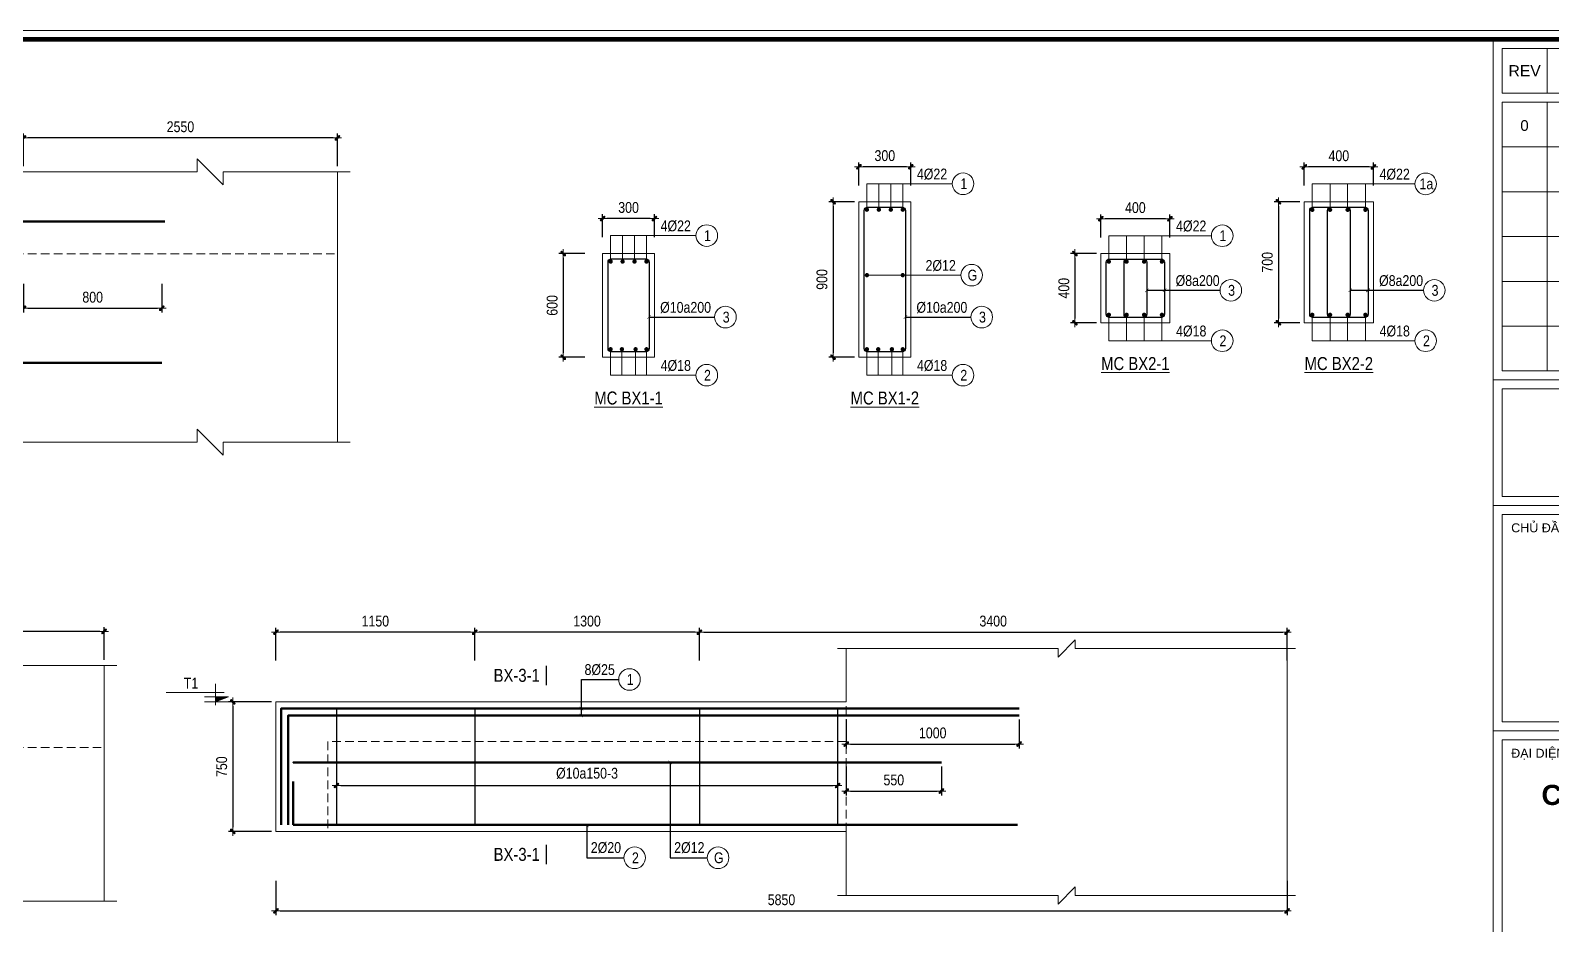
# Model space of a CAD drawing. Header units: millimetres. Extents: x 397144 to 8960116, y 345581 to 674207.
# Drawn here: x 4919394 to 4928196, y 635136 to 640310 of the extents above; entities that cross this region are included whole.
import ezdxf
from ezdxf.enums import TextEntityAlignment as Align

# ---------------------------------------------------------------- set-up
doc = ezdxf.new("R2010")
doc.units = ezdxf.units.MM
doc.header["$PDSIZE"] = -10
doc.linetypes.add('HIDDEN', pattern=[0.375, 0.25, -0.125])
doc.layers.get('0').update_dxf_attribs({"linetype": 'CONTINUOUS'})
doc.layers.get('Defpoints').update_dxf_attribs({"color": 12, "linetype": 'CONTINUOUS'})
for name, color, linetype, lineweight in [('CDAI', 8, 'CONTINUOUS', 30), ('CTHEP', 2, 'CONTINUOUS', 50), ('DBAO', 3, 'CONTINUOUS', 20), ('DGIONG', 4, 'CONTINUOUS', 13), ('KTH', 150, 'CONTINUOUS', 5), ('Net khuat', 8, 'HIDDEN', 13), ('STICK', 1, 'CONTINUOUS', 9), ('TEXT', 7, 'CONTINUOUS', 15)]:
    doc.layers.add(name, color=color, linetype=linetype, lineweight=lineweight)
doc.layers.add('HATCH', color=7, linetype='CONTINUOUS', lineweight=5, true_color=0x2491ff)
doc.styles.add('CHG_XX_Khung ten$0$A1 BORDER$0$ARIAL', font='arial.ttf')
doc.styles.add('CHG_XX_Khung ten$0$A1 BORDER$0$Title Block DD$0$ARIAL', font='arial.ttf')
doc.styles.add('CHG_XX_Khung ten$0$A1 BORDER$0$Title Block DD$0$Arial - Bold', font='arialbd.ttf', dxfattribs={"height": 2.5})
doc.styles.add('CHG_XX_Khung ten$0$arial', font='arial.ttf')
doc.styles.add('Star-HelCon', font='VHELVCN_0.TTF')
doc.styles.add('TTP-HelCon', font='VHELVCN_0.TTF')
doc.styles.add('VNI-HELVE-CONDENSE', font='VHELVCN_0.TTF')
doc.dimstyles.new('kc-25', dxfattribs={"dimtxt": 62.5, "dimasz": 20, "dimexe": 20, "dimexo": 50, "dimgap": 25, "dimtad": 3, "dimdec": 0, "dimzin": 0, "dimdsep": 46, "dimtxsty": 'VNI-HELVE-CONDENSE', "dimblk": 'DIM', "dimcen": 2.5, "dimclrd": 256, "dimclre": 154, "dimclrt": 7, "dimaunit": 1, "dimadec": 0, "dimazin": 0, "dimtfac": 1, "dimtdec": 0, "dimtix": 1, "dimtmove": 0, "dimatfit": 3, "dimldrblk": 'DOT', "dimfxl": 1, "dimtolj": 1, "dimtzin": 0, "dimarcsym": 0})
doc.dimstyles.new('TTP-25', dxfattribs={"dimscale": 25, "dimtxt": 2.5, "dimasz": 1, "dimexe": 1, "dimexo": 1, "dimgap": 0.09, "dimtad": 0, "dimdec": 4, "dimrnd": 5, "dimzin": 9, "dimdsep": 46, "dimtxsty": 'TTP-HelCon', "dimblk": 'Stick1', "dimcen": 0.09, "dimdle": 1.5, "dimclrd": 256, "dimclre": 256, "dimclrt": 7, "dimadec": 0, "dimazin": 0, "dimtfac": 1, "dimtdec": 4, "dimtmove": 0, "dimatfit": 3, "dimldrblk": '_ArchTick1', "dimfxl": 1, "dimtvp": 1, "dimtolj": 1, "dimtzin": 0, "dimarcsym": 0})

# ---------------------------------------------------------------- blocks, each defined once
blk = doc.blocks.new('Stick1')
at = {"layer": 'STICK'}
h = blk.add_hatch(color=256, dxfattribs=at)
edge = h.paths.add_edge_path()
edge.add_line((0.3, 0.5), (-0.5, -0.3))
edge.add_arc((-0.4, -0.4), 0.141, 135, 315)
edge.add_line((-0.3, -0.5), (0.5, 0.3))
edge.add_arc((0.4, 0.4), 0.141, 315, 495)
blk.add_line((1, 0), (-1, 0), dxfattribs=at)
blk.add_lwpolyline([(0.3, 0.5), (-0.5, -0.3, 1), (-0.3, -0.5), (0.5, 0.3, 1), (0.3, 0.5, 1)], format="xyb", dxfattribs=at)
blk = doc.blocks.new('*D393')
at = {"layer": 'Defpoints', "color": 0, "transparency": 16777216}
for p in [(4918004.4, 636832.6), (4918004.4, 636643.6), (4919820, 636643.6)]:
    blk.add_point(p, dxfattribs=at)
at = {"layer": 'KTH', "lineweight": -2, "transparency": 16777216}
for p, q in [((4918004.4, 636668.6), (4918004.4, 636857.6)), ((4919795, 636832.6), (4918029.4, 636832.6)), ((4919820, 636668.6), (4919820, 636857.6))]:
    blk.add_line(p, q, dxfattribs=at)
at = {"layer": 'KTH', "lineweight": -2, "transparency": 16777216, "xscale": 25, "yscale": 25, "zscale": 25, "rotation": 180}
blk.add_blockref('Stick1', (4918004.4, 636832.6), dxfattribs=at)
at = {"layer": 'KTH', "lineweight": -2, "transparency": 16777216, "xscale": 25, "yscale": 25, "zscale": 25}
blk.add_blockref('Stick1', (4919820, 636832.6), dxfattribs=at)
at = {"layer": 'KTH', "color": 7, "transparency": 16777216, "insert": (4918912.2, 636896.5), "char_height": 62.5, "attachment_point": 5, "style": 'TTP-HelCon'}
blk.add_mtext('\\A1;4700', dxfattribs=at)
blk = doc.blocks.new('_ArchTick1')
at = {"color": 0, "const_width": 3.81}
blk.add_lwpolyline([(-12.7, -12.7), (12.7, 12.7)], dxfattribs=at)
blk = doc.blocks.new('*D396')
at = {"layer": 'Defpoints', "color": 0, "transparency": 16777216}
for p in [(4926664.8, 636828), (4923264.8, 636639), (4926664.8, 636639)]:
    blk.add_point(p, dxfattribs=at)
at = {"layer": 'KTH', "lineweight": -2, "transparency": 16777216}
for p, q in [((4923264.8, 636664), (4923264.8, 636853)), ((4923289.8, 636828), (4926639.8, 636828)), ((4926664.8, 636664), (4926664.8, 636853))]:
    blk.add_line(p, q, dxfattribs=at)
at = {"layer": 'KTH', "lineweight": -2, "transparency": 16777216, "xscale": 25, "yscale": 25, "zscale": 25, "rotation": 180}
blk.add_blockref('Stick1', (4923264.8, 636828), dxfattribs=at)
at = {"layer": 'KTH', "lineweight": -2, "transparency": 16777216, "xscale": 25, "yscale": 25, "zscale": 25}
blk.add_blockref('Stick1', (4926664.8, 636828), dxfattribs=at)
at = {"layer": 'KTH', "color": 7, "transparency": 16777216, "insert": (4924964.8, 636891.9), "char_height": 62.5, "attachment_point": 5, "style": 'TTP-HelCon'}
blk.add_mtext('\\A1;3400', dxfattribs=at)
blk = doc.blocks.new('DIM')
h = blk.add_hatch(color=1)
h.paths.add_polyline_path([(0.49, 0.29, 1), (0.29, 0.49), (-0.19, 0), (0.19, 0)])
h.paths.add_polyline_path([(0.19, 0), (-0.19, 0), (-0.49, -0.29, 1), (-0.29, -0.49)])
at = {"color": 9}
for p, q in [((-0.19, 0), (-1.5, 0)), ((0.19, 0), (1.5, 0))]:
    blk.add_line(p, q, dxfattribs=at)
at = {"color": 1}
for p, q in [((-0.49, -0.29), (0.29, 0.49)), ((-0.29, -0.49), (0.49, 0.29)), ((-0.19, 0), (0.19, 0))]:
    blk.add_line(p, q, dxfattribs=at)
blk.add_arc((-0.39, -0.39), 0.138, 135, 315, dxfattribs=at)
blk = doc.blocks.new('*D397')
at = {"layer": 'Defpoints', "color": 0, "transparency": 16777216}
for p in [(4920814.8, 635413.7), (4926664.8, 635413.7), (4926664.8, 635215.7)]:
    blk.add_point(p, dxfattribs=at)
at = {"layer": 'KTH', "lineweight": -2, "transparency": 16777216}
for p, q in [((4920814.8, 635388.7), (4920814.8, 635190.7)), ((4926664.8, 635388.7), (4926664.8, 635190.7)), ((4920839.8, 635215.7), (4926639.8, 635215.7))]:
    blk.add_line(p, q, dxfattribs=at)
at = {"layer": 'KTH', "lineweight": -2, "transparency": 16777216, "xscale": 25, "yscale": 25, "zscale": 25, "rotation": 180}
blk.add_blockref('Stick1', (4920814.8, 635215.7), dxfattribs=at)
at = {"layer": 'KTH', "lineweight": -2, "transparency": 16777216, "xscale": 25, "yscale": 25, "zscale": 25}
blk.add_blockref('Stick1', (4926664.8, 635215.7), dxfattribs=at)
at = {"layer": 'KTH', "color": 7, "transparency": 16777216, "insert": (4923739.8, 635279.5), "char_height": 62.5, "attachment_point": 5, "style": 'TTP-HelCon'}
blk.add_mtext('\\A1;5850', dxfattribs=at)
blk = doc.blocks.new('*D398')
at = {"layer": 'Defpoints', "color": 0, "transparency": 16777216}
for p in [(4921964.8, 636828), (4921964.8, 636639), (4923264.8, 636639)]:
    blk.add_point(p, dxfattribs=at)
at = {"layer": 'KTH', "lineweight": -2, "transparency": 16777216}
for p, q in [((4921964.8, 636664), (4921964.8, 636853)), ((4923239.8, 636828), (4921989.8, 636828)), ((4923264.8, 636664), (4923264.8, 636853))]:
    blk.add_line(p, q, dxfattribs=at)
at = {"layer": 'KTH', "lineweight": -2, "transparency": 16777216, "xscale": 25, "yscale": 25, "zscale": 25, "rotation": 180}
blk.add_blockref('Stick1', (4921964.8, 636828), dxfattribs=at)
at = {"layer": 'KTH', "lineweight": -2, "transparency": 16777216, "xscale": 25, "yscale": 25, "zscale": 25}
blk.add_blockref('Stick1', (4923264.8, 636828), dxfattribs=at)
at = {"layer": 'KTH', "color": 7, "transparency": 16777216, "insert": (4922614.8, 636891.9), "char_height": 62.5, "attachment_point": 5, "style": 'TTP-HelCon'}
blk.add_mtext('\\A1;1300', dxfattribs=at)
blk = doc.blocks.new('*D399')
at = {"layer": 'Defpoints', "color": 0, "transparency": 16777216}
for p in [(4920814.8, 636828), (4920814.8, 636639), (4921964.8, 636639)]:
    blk.add_point(p, dxfattribs=at)
at = {"layer": 'KTH', "lineweight": -2, "transparency": 16777216}
for p, q in [((4920814.8, 636664), (4920814.8, 636853)), ((4921939.8, 636828), (4920839.8, 636828)), ((4921964.8, 636664), (4921964.8, 636853))]:
    blk.add_line(p, q, dxfattribs=at)
at = {"layer": 'KTH', "lineweight": -2, "transparency": 16777216, "xscale": 25, "yscale": 25, "zscale": 25, "rotation": 180}
blk.add_blockref('Stick1', (4920814.8, 636828), dxfattribs=at)
at = {"layer": 'KTH', "lineweight": -2, "transparency": 16777216, "xscale": 25, "yscale": 25, "zscale": 25}
blk.add_blockref('Stick1', (4921964.8, 636828), dxfattribs=at)
at = {"layer": 'KTH', "color": 7, "transparency": 16777216, "insert": (4921389.8, 636891.9), "char_height": 62.5, "attachment_point": 5, "style": 'TTP-HelCon'}
blk.add_mtext('\\A1;1150', dxfattribs=at)
blk = doc.blocks.new('*D400')
at = {"layer": 'Defpoints', "color": 0, "transparency": 16777216}
for p in [(4924064.8, 636080.9), (4921164.8, 636074.9), (4924064.8, 635940.9)]:
    blk.add_point(p, dxfattribs=at)
at = {"layer": 'KTH', "lineweight": -2, "transparency": 16777216}
for p, q in [((4921164.8, 636049.9), (4921164.8, 635915.9)), ((4924064.8, 636055.9), (4924064.8, 635915.9)), ((4921189.8, 635940.9), (4924039.8, 635940.9))]:
    blk.add_line(p, q, dxfattribs=at)
at = {"layer": 'KTH', "lineweight": -2, "transparency": 16777216, "xscale": 25, "yscale": 25, "zscale": 25, "rotation": 180}
blk.add_blockref('Stick1', (4921164.8, 635940.9), dxfattribs=at)
at = {"layer": 'KTH', "lineweight": -2, "transparency": 16777216, "xscale": 25, "yscale": 25, "zscale": 25}
blk.add_blockref('Stick1', (4924064.8, 635940.9), dxfattribs=at)
at = {"layer": 'KTH', "color": 7, "transparency": 16777216, "insert": (4922614.8, 636010.8), "char_height": 62.5, "attachment_point": 5, "style": 'TTP-HelCon'}
blk.add_mtext('\\A1;\\A1;Þ10a150-3', dxfattribs=at)
blk = doc.blocks.new('*D401')
at = {"layer": 'Defpoints', "color": 0, "transparency": 16777216}
for p in [(4924114.8, 636346.9), (4925114.8, 636346.9), (4925114.8, 636180.9)]:
    blk.add_point(p, dxfattribs=at)
at = {"layer": 'KTH', "lineweight": -2, "transparency": 16777216}
for p, q in [((4924114.8, 636321.9), (4924114.8, 636155.9)), ((4925114.8, 636321.9), (4925114.8, 636155.9)), ((4924139.8, 636180.9), (4925089.8, 636180.9))]:
    blk.add_line(p, q, dxfattribs=at)
at = {"layer": 'KTH', "lineweight": -2, "transparency": 16777216, "xscale": 25, "yscale": 25, "zscale": 25, "rotation": 180}
blk.add_blockref('Stick1', (4924114.8, 636180.9), dxfattribs=at)
at = {"layer": 'KTH', "lineweight": -2, "transparency": 16777216, "xscale": 25, "yscale": 25, "zscale": 25}
blk.add_blockref('Stick1', (4925114.8, 636180.9), dxfattribs=at)
at = {"layer": 'KTH', "color": 7, "transparency": 16777216, "insert": (4924614.8, 636244.7), "char_height": 62.5, "attachment_point": 5, "style": 'TTP-HelCon'}
blk.add_mtext('\\A1;1000', dxfattribs=at)
blk = doc.blocks.new('*D402')
at = {"layer": 'Defpoints', "color": 0, "transparency": 16777216}
for p in [(4920814.8, 636424.9), (4920564.8, 635674.9), (4920814.8, 635674.9)]:
    blk.add_point(p, dxfattribs=at)
at = {"layer": 'KTH', "lineweight": -2, "transparency": 16777216}
for p, q in [((4920789.8, 636424.9), (4920539.8, 636424.9)), ((4920564.8, 636399.9), (4920564.8, 635699.9)), ((4920789.8, 635674.9), (4920539.8, 635674.9))]:
    blk.add_line(p, q, dxfattribs=at)
at = {"layer": 'KTH', "lineweight": -2, "transparency": 16777216, "xscale": 25, "yscale": 25, "zscale": 25}
for p, rotation in [((4920564.8, 636424.9), 90), ((4920564.8, 635674.9), 270)]:
    blk.add_blockref('Stick1', p, dxfattribs=dict(at, rotation=rotation))
at = {"layer": 'KTH', "color": 7, "transparency": 16777216, "insert": (4920501, 636049.9), "char_height": 62.5, "attachment_point": 5, "rotation": 90, "style": 'TTP-HelCon'}
blk.add_mtext('\\A1;750', dxfattribs=at)
blk = doc.blocks.new('CODE')
at = {"layer": 'DBAO'}
for p, q in [((-62.5, -20), (-62.5, 105)), ((-62.5, 0), (-137.5, 30)), ((-137.5, 30), (0, 30)), ((-137.5, 0), (0, 0)), ((-112.5, 55), (223.6, 55))]:
    blk.add_line(p, q, dxfattribs=at)
at = {"layer": 'HATCH', "color": 1}
blk.add_solid([(-62.5, 0), (-137.5, 30), (-62.5, 30)], dxfattribs=at)
blk = doc.blocks.new('MC')
at = {"layer": 'CTHEP', "const_width": 10}
blk.add_lwpolyline([(0, 150), (0, 0)], dxfattribs=at)
at = {"layer": 'TEXT', "style": 'TTP-HelCon'}
blk.add_attdef('A', text='', height=100, dxfattribs=at).set_placement((-50, 26), align=Align.RIGHT)
blk = doc.blocks.new('*D403')
at = {"layer": 'Defpoints', "color": 0, "transparency": 16777216}
for p in [(4924114.8, 636074.9), (4924664.8, 636074.9), (4924664.8, 635908.9)]:
    blk.add_point(p, dxfattribs=at)
at = {"layer": 'KTH', "lineweight": -2, "transparency": 16777216}
for p, q in [((4924114.8, 636049.9), (4924114.8, 635883.9)), ((4924664.8, 636049.9), (4924664.8, 635883.9)), ((4924139.8, 635908.9), (4924639.8, 635908.9))]:
    blk.add_line(p, q, dxfattribs=at)
at = {"layer": 'KTH', "lineweight": -2, "transparency": 16777216, "xscale": 25, "yscale": 25, "zscale": 25, "rotation": 180}
blk.add_blockref('Stick1', (4924114.8, 635908.9), dxfattribs=at)
at = {"layer": 'KTH', "lineweight": -2, "transparency": 16777216, "xscale": 25, "yscale": 25, "zscale": 25}
blk.add_blockref('Stick1', (4924664.8, 635908.9), dxfattribs=at)
at = {"layer": 'KTH', "color": 7, "transparency": 16777216, "insert": (4924389.8, 635972.7), "char_height": 62.5, "attachment_point": 5, "style": 'TTP-HelCon'}
blk.add_mtext('\\A1;550', dxfattribs=at)
blk = doc.blocks.new('CHG_XX_Khung ten')
for p, q in [((687, 577), (687, 17)), ((687, 501), (824, 501)), ((687, 473), (824, 473)), ((687, 422.69), (824, 422.69))]:
    blk.add_line(p, q)
at = {"linetype": 'Continuous'}
for p, q in [((699, 575), (699, 565)), ((699, 563), (699, 503))]:
    blk.add_line(p, q, dxfattribs=at)
blk.add_lwpolyline([(15, 579), (826, 579), (826, 15), (15, 15)], close=True)
at = {"color": 4, "linetype": 'Continuous', "const_width": 1}
blk.add_lwpolyline([(17, 577), (824, 577), (824, 17), (17, 17)], close=True, dxfattribs=at)
at = {"linetype": 'Continuous'}
for points in [[(822, 565), (689, 565), (689, 575), (822, 575)], [(822, 553), (689, 553), (689, 563), (822, 563)], [(822, 543), (689, 543), (689, 553), (822, 553)], [(822, 533), (689, 533), (689, 543), (822, 543)], [(822, 523), (689, 523), (689, 533), (822, 533)], [(822, 513), (689, 513), (689, 523), (822, 523)], [(822, 503), (689, 503), (689, 513), (822, 513)], [(689, 499), (822, 499), (822, 475), (689, 475)], [(689, 471), (822, 471), (822, 424.69), (689, 424.69)]]:
    blk.add_lwpolyline(points, close=True, dxfattribs=at)
for s, height, style, p in [('REV', 2.5, 'CHG_XX_Khung ten$0$A1 BORDER$0$ARIAL', (694, 570)), ('0', 2.39, 'CHG_XX_Khung ten$0$arial', (693.97, 557.78))]:
    blk.add_text(s, height=height, dxfattribs=dict(style=style)).set_placement(p, align=Align.MIDDLE_CENTER)
at = {"style": 'CHG_XX_Khung ten$0$A1 BORDER$0$Title Block DD$0$ARIAL'}
for s, p in [('CHỦ ĐẦU TƯ - CLIENT', (691, 468)), ('ĐẠI DIỆN CHỦ ĐẦU TƯ - ON BEHALF OF CLIENT ', (691, 417.69))]:
    blk.add_text(s, height=2, dxfattribs=at).set_placement(p, align=Align.MIDDLE_LEFT)
at = {"ltscale": 10, "insert": (755.91, 410.64), "char_height": 4.5, "width": 121.2929, "attachment_point": 2, "style": 'CHG_XX_Khung ten$0$A1 BORDER$0$Title Block DD$0$Arial - Bold', "bg_fill": 2}
blk.add_mtext('CÔNG TY CỔ PHẦN THIÊN PHÚC ĐIỀN', dxfattribs=at)
at = {"linetype": 'Continuous'}
blk.add_lwpolyline([(689, 420.69), (822, 420.69), (822, 370.62), (689, 370.62)], close=True, dxfattribs=at)
blk = doc.blocks.new('*D752')
at = {"layer": 'Defpoints', "color": 0, "ltscale": 500, "transparency": 16777216}
for p in [(4925587.4, 639220.2), (4925587.4, 639087), (4925987.4, 639087)]:
    blk.add_point(p, dxfattribs=at)
at = {"layer": 'KTH', "lineweight": -2, "ltscale": 500, "transparency": 16777216}
for p, q in [((4925587.4, 639112), (4925587.4, 639245.2)), ((4925962.4, 639220.2), (4925612.4, 639220.2)), ((4925987.4, 639112), (4925987.4, 639245.2))]:
    blk.add_line(p, q, dxfattribs=at)
at = {"layer": 'KTH', "lineweight": -2, "ltscale": 500, "transparency": 16777216, "xscale": 25, "yscale": 25, "zscale": 25, "rotation": 180}
blk.add_blockref('Stick1', (4925587.4, 639220.2), dxfattribs=at)
at = {"layer": 'KTH', "lineweight": -2, "ltscale": 500, "transparency": 16777216, "xscale": 25, "yscale": 25, "zscale": 25}
blk.add_blockref('Stick1', (4925987.4, 639220.2), dxfattribs=at)
at = {"layer": 'KTH', "color": 7, "ltscale": 500, "transparency": 16777216, "insert": (4925787.4, 639284), "char_height": 62.5, "attachment_point": 5, "style": 'TTP-HelCon'}
blk.add_mtext('\\A1;400', dxfattribs=at)
blk = doc.blocks.new('*D753')
at = {"layer": 'Defpoints', "color": 0, "ltscale": 500, "transparency": 16777216}
for p in [(4925587.4, 639018), (4925437.6, 638618), (4925587.4, 638618)]:
    blk.add_point(p, dxfattribs=at)
at = {"layer": 'KTH', "lineweight": -2, "ltscale": 500, "transparency": 16777216}
for p, q in [((4925562.4, 639018), (4925412.6, 639018)), ((4925437.6, 638993), (4925437.6, 638643)), ((4925562.4, 638618), (4925412.6, 638618))]:
    blk.add_line(p, q, dxfattribs=at)
at = {"layer": 'KTH', "lineweight": -2, "ltscale": 500, "transparency": 16777216, "xscale": 25, "yscale": 25, "zscale": 25}
for p, rotation in [((4925437.6, 639018), 90), ((4925437.6, 638618), 270)]:
    blk.add_blockref('Stick1', p, dxfattribs=dict(at, rotation=rotation))
at = {"layer": 'KTH', "color": 7, "ltscale": 500, "transparency": 16777216, "insert": (4925373.8, 638818), "char_height": 62.5, "attachment_point": 5, "rotation": 90, "style": 'TTP-HelCon'}
blk.add_mtext('\\A1;400', dxfattribs=at)
blk = doc.blocks.new('*D2267')
at = {"layer": 'Defpoints', "color": 0, "ltscale": 500, "transparency": 16777216}
for p in [(4926764.7, 639520.2), (4926764.7, 639387), (4927164.7, 639387)]:
    blk.add_point(p, dxfattribs=at)
at = {"layer": 'KTH', "lineweight": -2, "ltscale": 500, "transparency": 16777216}
for p, q in [((4926764.7, 639412), (4926764.7, 639545.2)), ((4927139.7, 639520.2), (4926789.7, 639520.2)), ((4927164.7, 639412), (4927164.7, 639545.2))]:
    blk.add_line(p, q, dxfattribs=at)
at = {"layer": 'KTH', "lineweight": -2, "ltscale": 500, "transparency": 16777216, "xscale": 25, "yscale": 25, "zscale": 25, "rotation": 180}
blk.add_blockref('Stick1', (4926764.7, 639520.2), dxfattribs=at)
at = {"layer": 'KTH', "lineweight": -2, "ltscale": 500, "transparency": 16777216, "xscale": 25, "yscale": 25, "zscale": 25}
blk.add_blockref('Stick1', (4927164.7, 639520.2), dxfattribs=at)
at = {"layer": 'KTH', "color": 7, "ltscale": 500, "transparency": 16777216, "insert": (4926964.7, 639584), "char_height": 62.5, "attachment_point": 5, "style": 'TTP-HelCon'}
blk.add_mtext('\\A1;400', dxfattribs=at)
blk = doc.blocks.new('*D2268')
at = {"layer": 'Defpoints', "color": 0, "ltscale": 500, "transparency": 16777216}
for p in [(4926764.7, 639318), (4926614.9, 638618), (4926764.7, 638618)]:
    blk.add_point(p, dxfattribs=at)
at = {"layer": 'KTH', "lineweight": -2, "ltscale": 500, "transparency": 16777216}
for p, q in [((4926739.7, 639318), (4926589.9, 639318)), ((4926614.9, 639293), (4926614.9, 638643)), ((4926739.7, 638618), (4926589.9, 638618))]:
    blk.add_line(p, q, dxfattribs=at)
at = {"layer": 'KTH', "lineweight": -2, "ltscale": 500, "transparency": 16777216, "xscale": 25, "yscale": 25, "zscale": 25}
for p, rotation in [((4926614.9, 639318), 90), ((4926614.9, 638618), 270)]:
    blk.add_blockref('Stick1', p, dxfattribs=dict(at, rotation=rotation))
at = {"layer": 'KTH', "color": 7, "ltscale": 500, "transparency": 16777216, "insert": (4926551.1, 638968), "char_height": 62.5, "attachment_point": 5, "rotation": 90, "style": 'TTP-HelCon'}
blk.add_mtext('\\A1;700', dxfattribs=at)
blk = doc.blocks.new('*D2274')
at = {"layer": 'Defpoints', "color": 0, "transparency": 16777216}
for p in [(4919354.4, 639688), (4919354.4, 639499), (4921170, 639499)]:
    blk.add_point(p, dxfattribs=at)
at = {"layer": 'KTH', "lineweight": -2, "transparency": 16777216}
for p, q in [((4919354.4, 639524), (4919354.4, 639713)), ((4921170, 639524), (4921170, 639713)), ((4921145, 639688), (4919379.4, 639688))]:
    blk.add_line(p, q, dxfattribs=at)
at = {"layer": 'KTH', "lineweight": -2, "transparency": 16777216, "xscale": 25, "yscale": 25, "zscale": 25, "rotation": 180}
blk.add_blockref('Stick1', (4919354.4, 639688), dxfattribs=at)
at = {"layer": 'KTH', "lineweight": -2, "transparency": 16777216, "xscale": 25, "yscale": 25, "zscale": 25}
blk.add_blockref('Stick1', (4921170, 639688), dxfattribs=at)
at = {"layer": 'KTH', "color": 7, "transparency": 16777216, "insert": (4920262.2, 639751.8), "char_height": 62.5, "attachment_point": 5, "style": 'TTP-HelCon'}
blk.add_mtext('\\A1;2550', dxfattribs=at)
blk = doc.blocks.new('*D2276')
at = {"layer": 'Defpoints', "color": 0, "transparency": 16777216}
for p in [(4919354.4, 638867.8), (4920154.4, 638867.8), (4920154.4, 638701.9)]:
    blk.add_point(p, dxfattribs=at)
at = {"layer": 'KTH', "lineweight": -2, "transparency": 16777216}
for p, q in [((4919354.4, 638842.8), (4919354.4, 638676.9)), ((4920154.4, 638842.8), (4920154.4, 638676.9)), ((4919379.4, 638701.9), (4920129.4, 638701.9))]:
    blk.add_line(p, q, dxfattribs=at)
at = {"layer": 'KTH', "lineweight": -2, "transparency": 16777216, "xscale": 25, "yscale": 25, "zscale": 25, "rotation": 180}
blk.add_blockref('Stick1', (4919354.4, 638701.9), dxfattribs=at)
at = {"layer": 'KTH', "lineweight": -2, "transparency": 16777216, "xscale": 25, "yscale": 25, "zscale": 25}
blk.add_blockref('Stick1', (4920154.4, 638701.9), dxfattribs=at)
at = {"layer": 'KTH', "color": 7, "transparency": 16777216, "insert": (4919754.4, 638765.7), "char_height": 62.5, "attachment_point": 5, "style": 'TTP-HelCon'}
blk.add_mtext('\\A1;800', dxfattribs=at)
blk = doc.blocks.new('*D2279')
at = {"layer": 'Defpoints', "color": 0, "ltscale": 500, "transparency": 16777216}
for p in [(4924187.8, 639520.9), (4924187.8, 639387.6), (4924487.8, 639387.6)]:
    blk.add_point(p, dxfattribs=at)
at = {"layer": 'KTH', "lineweight": -2, "ltscale": 500, "transparency": 16777216}
for p, q in [((4924187.8, 639412.6), (4924187.8, 639545.9)), ((4924462.8, 639520.9), (4924212.8, 639520.9)), ((4924487.8, 639412.6), (4924487.8, 639545.9))]:
    blk.add_line(p, q, dxfattribs=at)
at = {"layer": 'KTH', "lineweight": -2, "ltscale": 500, "transparency": 16777216, "xscale": 25, "yscale": 25, "zscale": 25, "rotation": 180}
blk.add_blockref('Stick1', (4924187.8, 639520.9), dxfattribs=at)
at = {"layer": 'KTH', "lineweight": -2, "ltscale": 500, "transparency": 16777216, "xscale": 25, "yscale": 25, "zscale": 25}
blk.add_blockref('Stick1', (4924487.8, 639520.9), dxfattribs=at)
at = {"layer": 'KTH', "color": 7, "ltscale": 500, "transparency": 16777216, "insert": (4924337.8, 639584.7), "char_height": 62.5, "attachment_point": 5, "style": 'TTP-HelCon'}
blk.add_mtext('\\A1;300', dxfattribs=at)
blk = doc.blocks.new('*D2280')
at = {"layer": 'Defpoints', "color": 0, "ltscale": 500, "transparency": 16777216}
for p in [(4924187.8, 639318.6), (4924038, 638418.6), (4924187.8, 638418.6)]:
    blk.add_point(p, dxfattribs=at)
at = {"layer": 'KTH', "lineweight": -2, "ltscale": 500, "transparency": 16777216}
for p, q in [((4924162.8, 639318.6), (4924013, 639318.6)), ((4924038, 639293.6), (4924038, 638443.6)), ((4924162.8, 638418.6), (4924013, 638418.6))]:
    blk.add_line(p, q, dxfattribs=at)
at = {"layer": 'KTH', "lineweight": -2, "ltscale": 500, "transparency": 16777216, "xscale": 25, "yscale": 25, "zscale": 25}
for p, rotation in [((4924038, 639318.6), 90), ((4924038, 638418.6), 270)]:
    blk.add_blockref('Stick1', p, dxfattribs=dict(at, rotation=rotation))
at = {"layer": 'KTH', "color": 7, "ltscale": 500, "transparency": 16777216, "insert": (4923974.2, 638868.6), "char_height": 62.5, "attachment_point": 5, "rotation": 90, "style": 'TTP-HelCon'}
blk.add_mtext('\\A1;900', dxfattribs=at)
blk = doc.blocks.new('*D2282')
at = {"layer": 'Defpoints', "color": 0, "ltscale": 500, "transparency": 16777216}
for p in [(4922705, 639220.9), (4922705, 639087.6), (4923005, 639087.6)]:
    blk.add_point(p, dxfattribs=at)
at = {"layer": 'KTH', "lineweight": -2, "ltscale": 500, "transparency": 16777216}
for p, q in [((4922705, 639112.6), (4922705, 639245.9)), ((4922980, 639220.9), (4922730, 639220.9)), ((4923005, 639112.6), (4923005, 639245.9))]:
    blk.add_line(p, q, dxfattribs=at)
at = {"layer": 'KTH', "lineweight": -2, "ltscale": 500, "transparency": 16777216, "xscale": 25, "yscale": 25, "zscale": 25, "rotation": 180}
blk.add_blockref('Stick1', (4922705, 639220.9), dxfattribs=at)
at = {"layer": 'KTH', "lineweight": -2, "ltscale": 500, "transparency": 16777216, "xscale": 25, "yscale": 25, "zscale": 25}
blk.add_blockref('Stick1', (4923005, 639220.9), dxfattribs=at)
at = {"layer": 'KTH', "color": 7, "ltscale": 500, "transparency": 16777216, "insert": (4922855, 639284.7), "char_height": 62.5, "attachment_point": 5, "style": 'TTP-HelCon'}
blk.add_mtext('\\A1;300', dxfattribs=at)
blk = doc.blocks.new('*D2281')
at = {"layer": 'Defpoints', "color": 0, "ltscale": 500, "transparency": 16777216}
for p in [(4922626.8, 639018.6), (4922476.9, 638418.6), (4922626.8, 638418.6)]:
    blk.add_point(p, dxfattribs=at)
at = {"layer": 'KTH', "lineweight": -2, "ltscale": 500, "transparency": 16777216}
for p, q in [((4922601.8, 639018.6), (4922451.9, 639018.6)), ((4922476.9, 638993.6), (4922476.9, 638443.6)), ((4922601.8, 638418.6), (4922451.9, 638418.6))]:
    blk.add_line(p, q, dxfattribs=at)
at = {"layer": 'KTH', "lineweight": -2, "ltscale": 500, "transparency": 16777216, "xscale": 25, "yscale": 25, "zscale": 25}
for p, rotation in [((4922476.9, 639018.6), 90), ((4922476.9, 638418.6), 270)]:
    blk.add_blockref('Stick1', p, dxfattribs=dict(at, rotation=rotation))
at = {"layer": 'KTH', "color": 7, "ltscale": 500, "transparency": 16777216, "insert": (4922413.1, 638718.6), "char_height": 62.5, "attachment_point": 5, "rotation": 90, "style": 'TTP-HelCon'}
blk.add_mtext('\\A1;600', dxfattribs=at)

msp = doc.modelspace()

# ---------------------------------------------------------------- linework, layer by layer
at = {"layer": 'CDAI', "ltscale": 52.5}
for p, q in [((4921164.80524, 636385.87374), (4921164.80524, 635713.87374)), ((4921964.80524, 636385.87374), (4921964.80524, 635713.87374)), ((4923264.80524, 636385.87374), (4923264.80524, 635713.87374)), ((4924064.80524, 636385.87374), (4924064.80524, 635713.87374))]:
    msp.add_line(p, q, dxfattribs=at)
at = {"layer": 'CTHEP'}
msp.add_line((4920914.80524, 635713.87374), (4920914.80524, 635963.87374), dxfattribs=at)
for points in [[(4925114.80524, 636385.87374), (4920844.80524, 636385.87374), (4920844.80524, 635713.87374)], [(4925114.80524, 636345.87374), (4920884.80524, 636345.87374), (4920884.80524, 635713.87374)], [(4925104.74346, 635712.49023), (4920914.80524, 635713.87374)]]:
    msp.add_lwpolyline(points, dxfattribs=at)
msp.add_lwpolyline([(4924664.80524, 636074.87374), (4920914.80524, 636074.87374), (4920914.80524, 636074.87374)], close=True, dxfattribs=at)
at = {"layer": 'DBAO'}
for points in [[(4924114.80524, 636733.26808), (4924114.80524, 636424.87374), (4921114.80524, 636424.87374), (4920814.80524, 636424.87374)], [(4926664.80524, 636733.26808), (4926664.80524, 636424.87374), (4926664.80524, 636424.87374), (4926664.80524, 635724.87374), (4926664.80524, 635724.87374), (4926664.80524, 635304.87374)], [(4919820.01342, 636636.03806), (4919820.01342, 636091.47846), (4919820.01342, 636091.47846), (4919820.01342, 635691.47846), (4919820.01342, 635691.47846), (4919820.01342, 635271.47846)], [(4920814.80524, 636424.87374), (4920814.80524, 636424.87374), (4920814.80524, 636424.87374), (4920814.80524, 635674.87374), (4920814.80524, 635674.87374), (4920814.80524, 635674.87374)], [(4924114.80524, 635304.87374), (4924114.80524, 635674.87374), (4921114.80524, 635674.87374), (4920814.80524, 635674.87374)]]:
    msp.add_lwpolyline(points, dxfattribs=at)
at = {"layer": 'DGIONG'}
for points in [[(4917929.38228, 636636.03806), (4919009.84526, 636636.03806), (4919009.84526, 636711.03806), (4919159.84526, 636561.03806), (4919159.84526, 636636.03806), (4919895.01342, 636636.03806)], [(4926714.80524, 636733.26808), (4925439.80524, 636733.26808), (4925439.80524, 636783.26808), (4925339.80524, 636683.26808), (4925339.80524, 636733.26808), (4924064.80524, 636733.26808)], [(4917929.38228, 635271.47846), (4919009.84526, 635271.47846), (4919009.84526, 635346.47846), (4919159.84526, 635196.47846), (4919159.84526, 635271.47846), (4919895.01342, 635271.47846)], [(4926714.80524, 635304.87374), (4925439.80524, 635304.87374), (4925439.80524, 635354.87374), (4925339.80524, 635254.87374), (4925339.80524, 635304.87374), (4924064.80524, 635304.87374)]]:
    msp.add_lwpolyline(points, dxfattribs=at)
for centre in [(4922860.46555, 636554.38284), (4922890.32664, 635522.82948), (4923372.82664, 635522.82948)]:
    msp.add_circle(centre, 62.5, dxfattribs=at)
at = {"layer": 'Net khuat', "ltscale": 200}
for p, q in [((4924114.80524, 635674.87374), (4924114.80524, 636424.87374)), ((4921114.80524, 636194.87374), (4921114.80524, 635674.87374)), ((4924114.80524, 636194.87374), (4921114.80524, 636194.87374))]:
    msp.add_line(p, q, dxfattribs=at)

# ---------------------------------------------------------------- block references
at = {"xscale": 0.75, "yscale": 0.75, "zscale": 0.75}
for p in [(4922378.80524, 636521.28531), (4922378.80524, 635485.50573)]:
    msp.add_blockref('MC', p, dxfattribs=at).add_auto_attribs({'A': 'BX-3-1'})
at = {"layer": 'KTH', "linetype": 'Continuous', "xscale": -1}
msp.add_blockref('CODE', (4920402.30524, 636424.87374), dxfattribs=at)

# ---------------------------------------------------------------- texts
at = {"layer": 'TEXT', "style": 'TTP-HelCon'}
for s, p in [('8Þ25', (4922600.34166, 636580.23579)), ('2Þ20', (4922636.51878, 635550.72653)), ('2Þ12', (4923119.01878, 635550.72653))]:
    msp.add_text(s, height=62.5, dxfattribs=at).set_placement(p)
msp.add_text('T1    ', height=62.5, dxfattribs=at).set_placement((4920444.57191, 636501.86873), align=Align.RIGHT)
at = {"layer": 'TEXT', "style": 'Star-HelCon'}
for s, p in [('1', (4922864.63222, 636554.38284)), ('2', (4922894.49331, 635522.82948)), ('G', (4923376.99331, 635522.82948))]:
    msp.add_text(s, height=62.5, dxfattribs=at).set_placement(p, align=Align.MIDDLE)

# ---------------------------------------------------------------- dimensions: what is measured, and where the dimension line sits
at = {"layer": 'KTH'}
for base, p1, p2, text, picture, middle in [((4918004.38228, 636832.64343), (4919820.01342, 636643.64343), (4918004.38228, 636643.64343), '4700', '*D393', (4918912.19785, 636896.47676)), ((4924064.80524, 635940.87374), (4921164.80524, 636074.87374), (4924064.80524, 636080.88692), '\\A1;Þ10a150-3', '*D400', (4922614.80524, 636010.7904))]:
    dim = msp.add_linear_dim(base=base, p1=p1, p2=p2, text=text, dimstyle='TTP-25', override={"dimtmove": 1}, dxfattribs=at)
    dim.commit()
    dim.dimension.update_dxf_attribs({"geometry": picture, "text_midpoint": middle})
for base, p1, p2, picture, middle in [((4920814.80524, 636828.04658), (4921964.80524, 636639.04658), (4920814.80524, 636639.04658), '*D399', (4921389.80524, 636891.87991)), ((4921964.80524, 636828.04658), (4923264.80524, 636639.04658), (4921964.80524, 636639.04658), '*D398', (4922614.80524, 636891.87991))]:
    dim = msp.add_linear_dim(base=base, p1=p1, p2=p2, dimstyle='TTP-25', override={"dimtmove": 1}, dxfattribs=at)
    dim.commit()
    dim.dimension.update_dxf_attribs({"geometry": picture, "text_midpoint": middle})
for base, p1, p2, angle, picture, middle in [((4926664.80524, 636828.04658), (4923264.80524, 636639.04658), (4926664.80524, 636639.04658), 180, '*D396', (4924964.80524, 636891.87991)), ((4920564.80524, 635674.87374), (4920814.80524, 636424.87374), (4920814.80524, 635674.87374), 270, '*D402', (4920500.97191, 636049.87374)), ((4926664.80524, 635215.70237), (4920814.80524, 635413.68024), (4926664.80524, 635413.68024), 180, '*D397', (4923739.80524, 635279.5357))]:
    dim = msp.add_linear_dim(base=base, p1=p1, p2=p2, angle=angle, dimstyle='TTP-25', override={"dimtmove": 1}, dxfattribs=at)
    dim.commit()
    dim.dimension.update_dxf_attribs({"geometry": picture, "text_midpoint": middle})
for base, p1, p2, picture, middle in [((4925114.80524, 636180.89041), (4924114.80524, 636346.87374), (4925114.80524, 636346.87374), '*D401', (4924614.80524, 636244.72374)), ((4924664.80524, 635908.89041), (4924114.80524, 636074.87374), (4924664.80524, 636074.87374), '*D403', (4924389.80524, 635972.72374))]:
    dim = msp.add_linear_dim(base=base, p1=p1, p2=p2, angle=180, dimstyle='TTP-25', dxfattribs=at)
    dim.commit()
    dim.dimension.update_dxf_attribs({"geometry": picture, "text_midpoint": middle})

# ---------------------------------------------------------------- leaders
at = {"layer": 'DGIONG'}
for points in [[(4922581.82989, 636385.87374), (4922581.82963, 636554.38284), (4922797.96555, 636554.38284)], [(4922581.82989, 636345.87374), (4922581.82963, 636554.38284), (4922797.96555, 636554.38284)], [(4923096.00701, 636074.87374), (4923096.00675, 635522.82948), (4923310.32664, 635522.82948)], [(4922613.50701, 635709.87374), (4922613.50675, 635522.82948), (4922827.82664, 635522.82948)]]:
    msp.add_leader(points, dimstyle='kc-25', override={"dimtad": 0, "dimldrblk": 'ArchTick', "dimfxl": 100, "dimarcsym": 1}, dxfattribs=at)

# ---------------------------------------------------------------- next in the draw order: block references
at = {"layer": 'KTH', "ltscale": 0.8, "xscale": 25.92478421702978, "yscale": 25.92478421702978, "zscale": 25.92478421702978}
msp.add_blockref('CHG_XX_Khung ten', (4910047.85616, 625299.06132), dxfattribs=at)

# ---------------------------------------------------------------- next in the draw order: linework, layer by layer
at = {"layer": 'CDAI'}
for points in [[(4924237.82493, 639287.36246), (4924437.82493, 639287.36246, -0.4142135624), (4924456.57493, 639268.61246), (4924456.57493, 638468.61246, -0.4142135624), (4924437.82493, 638449.86246), (4924237.82493, 638449.86246, -0.4142135624), (4924219.07493, 638468.61246), (4924219.07493, 639268.61246, -0.4142135624)], [(4926814.73816, 639286.7131), (4927114.73816, 639286.7131, -0.4142135624), (4927133.48816, 639267.9631), (4927133.48816, 638667.9631, -0.4142135624), (4927114.73816, 638649.2131), (4926814.73816, 638649.2131, -0.4142135624), (4926795.98816, 638667.9631), (4926795.98816, 639267.9631, -0.4142135624)], [(4926917.73816, 639286.7131), (4927011.73816, 639286.7131, -0.4142135624), (4927030.48816, 639267.9631), (4927030.48816, 638667.9631, -0.4142135624), (4927011.73816, 638649.2131), (4926917.73816, 638649.2131, -0.4142135624), (4926898.98816, 638667.9631), (4926898.98816, 639267.9631, -0.4142135624)], [(4922754.95183, 638987.36246), (4922954.95183, 638987.36246, -0.4142135624), (4922973.70183, 638968.61246), (4922973.70183, 638468.61246, -0.4142135624), (4922954.95183, 638449.86246), (4922754.95183, 638449.86246, -0.4142135624), (4922736.20183, 638468.61246), (4922736.20183, 638968.61246, -0.4142135624)], [(4925637.42341, 638986.7131), (4925937.42341, 638986.7131, -0.4142135624), (4925956.17341, 638967.9631), (4925956.17341, 638667.9631, -0.4142135624), (4925937.42341, 638649.2131), (4925637.42341, 638649.2131, -0.4142135624), (4925618.67341, 638667.9631), (4925618.67341, 638967.9631, -0.4142135624)], [(4925740.42341, 638986.7131), (4925834.42341, 638986.7131, -0.4142135624), (4925853.17341, 638967.9631), (4925853.17341, 638667.9631, -0.4142135624), (4925834.42341, 638649.2131), (4925740.42341, 638649.2131, -0.4142135624), (4925721.67341, 638667.9631), (4925721.67341, 638967.9631, -0.4142135624)]]:
    msp.add_lwpolyline(points, format="xyb", close=True, dxfattribs=at)
at = {"layer": 'CTHEP', "const_width": 12.5}
for points in [[(4924227.82493, 639272.36246, 1), (4924240.32493, 639272.36246, 1)], [(4924296.9916, 639272.36246, 1), (4924309.4916, 639272.36246, 1)], [(4924366.15826, 639272.36246, 1), (4924378.65826, 639272.36246, 1)], [(4924435.32493, 639272.36246, 1), (4924447.82493, 639272.36246, 1)], [(4926804.73816, 639271.7131, 1), (4926817.23816, 639271.7131, 1)], [(4926920.23816, 639271.7131, -1), (4926907.73816, 639271.7131, -1)], [(4927009.23816, 639271.7131, 1), (4927021.73816, 639271.7131, 1)], [(4927112.23816, 639271.7131, 1), (4927124.73816, 639271.7131, 1)], [(4922744.95183, 638972.36246, 1), (4922757.45183, 638972.36246, 1)], [(4922814.1185, 638972.36246, 1), (4922826.6185, 638972.36246, 1)], [(4922883.28516, 638972.36246, 1), (4922895.78516, 638972.36246, 1)], [(4922952.45183, 638972.36246, 1), (4922964.95183, 638972.36246, 1)], [(4925627.42341, 638971.7131, 1), (4925639.92341, 638971.7131, 1)], [(4925742.92341, 638971.7131, -1), (4925730.42341, 638971.7131, -1)], [(4925831.92341, 638971.7131, 1), (4925844.42341, 638971.7131, 1)], [(4925934.92341, 638971.7131, 1), (4925947.42341, 638971.7131, 1)], [(4924227.82493, 638893.61246, 1), (4924240.32493, 638893.61246, 1)], [(4924435.32493, 638893.61246, 1), (4924447.82493, 638893.61246, 1)], [(4925627.42341, 638664.2131, 1), (4925639.92341, 638664.2131, 1)], [(4925742.92341, 638664.2131, -1), (4925730.42341, 638664.2131, -1)], [(4925831.92341, 638664.2131, 1), (4925844.42341, 638664.2131, 1)], [(4925934.92341, 638664.2131, 1), (4925947.42341, 638664.2131, 1)], [(4926804.73816, 638664.2131, 1), (4926817.23816, 638664.2131, 1)], [(4926920.23816, 638664.2131, -1), (4926907.73816, 638664.2131, -1)], [(4927009.23816, 638664.2131, 1), (4927021.73816, 638664.2131, 1)], [(4927112.23816, 638664.2131, 1), (4927124.73816, 638664.2131, 1)], [(4922744.95183, 638464.86246, 1), (4922757.45183, 638464.86246, 1)], [(4922810.42577, 638464.86246, 1), (4922822.92577, 638464.86246, 1)], [(4922889.67635, 638464.86246, 1), (4922902.17635, 638464.86246, 1)], [(4922952.45183, 638464.86246, 1), (4922964.95183, 638464.86246, 1)], [(4924227.82493, 638464.86246, 1), (4924240.32493, 638464.86246, 1)], [(4924293.29887, 638464.86246, 1), (4924305.79887, 638464.86246, 1)], [(4924372.54945, 638464.86246, 1), (4924385.04945, 638464.86246, 1)], [(4924435.32493, 638464.86246, 1), (4924447.82493, 638464.86246, 1)]]:
    msp.add_lwpolyline(points, format="xyb", close=True, dxfattribs=at)
at = {"layer": 'CTHEP'}
for points in [[(4913333.27298, 638411.04834), (4913333.27298, 638411.04834), (4913333.27298, 639203.7545), (4920171.1318, 639203.7545)], [(4911379.38228, 638843.06588), (4911379.38228, 638385.84516), (4920155.2897, 638385.84516)]]:
    msp.add_lwpolyline(points, dxfattribs=at)
at = {"layer": 'DBAO'}
msp.add_lwpolyline([(4921170.01342, 639491.40475), (4921170.01342, 638946.84516), (4921170.01342, 638946.84516), (4921170.01342, 638346.84516), (4921170.01342, 638346.84516), (4921170.01342, 637926.84516)], dxfattribs=at)
at = {"layer": 'DBAO', "flags": 128}
for points in [[(4924187.82493, 639318.61246), (4924487.82493, 639318.61246)], [(4924487.82493, 639318.61246), (4924487.82493, 638418.61246), (4924187.82493, 638418.61246), (4924187.82493, 639318.61246)], [(4926764.73816, 639317.9631), (4927164.73816, 639317.9631)], [(4927164.73816, 639317.9631), (4927164.73816, 638617.9631), (4926764.73816, 638617.9631), (4926764.73816, 639317.9631)], [(4922704.95183, 639018.61246), (4923004.95183, 639018.61246)], [(4923004.95183, 639018.61246), (4923004.95183, 638418.61246), (4922704.95183, 638418.61246), (4922704.95183, 639018.61246)], [(4925587.42341, 639017.9631), (4925987.42341, 639017.9631)], [(4925987.42341, 639017.9631), (4925987.42341, 638617.9631), (4925587.42341, 638617.9631), (4925587.42341, 639017.9631)]]:
    msp.add_lwpolyline(points, dxfattribs=at)
at = {"layer": 'DGIONG'}
for p, q in [((4924234.07493, 639272.36246), (4924234.07493, 639422.36246)), ((4924234.07493, 639422.36246), (4924727.82493, 639422.36246)), ((4924303.2416, 639422.36246), (4924303.2416, 639272.36246)), ((4924372.40826, 639422.36246), (4924372.40826, 639272.36246)), ((4924441.57493, 639272.36246), (4924441.57493, 639422.36246)), ((4926810.98816, 639271.7131), (4926810.98816, 639421.7131)), ((4926810.98816, 639421.7131), (4927404.73816, 639421.7131)), ((4926913.98816, 639271.7131), (4926913.98816, 639421.7131)), ((4927015.48816, 639271.7131), (4927015.48816, 639421.7131)), ((4927118.48816, 639271.7131), (4927118.48816, 639421.7131)), ((4922751.20183, 638972.36246), (4922751.20183, 639122.36246)), ((4922751.20183, 639122.36246), (4923244.95183, 639122.36246)), ((4922820.3685, 639122.36246), (4922820.3685, 638972.36246)), ((4922889.53516, 639122.36246), (4922889.53516, 638972.36246)), ((4922958.70183, 638972.36246), (4922958.70183, 639122.36246)), ((4925633.67341, 638971.7131), (4925633.67341, 639121.7131)), ((4925633.67341, 639121.7131), (4926227.42341, 639121.7131)), ((4925736.67341, 638971.7131), (4925736.67341, 639121.7131)), ((4925838.17341, 638971.7131), (4925838.17341, 639121.7131)), ((4925941.17341, 638971.7131), (4925941.17341, 639121.7131)), ((4924234.07493, 638893.61246), (4924777.82493, 638893.61246)), ((4925633.67341, 638514.2131), (4925633.67341, 638664.2131)), ((4925736.67341, 638514.2131), (4925736.67341, 638664.2131)), ((4925838.17341, 638514.2131), (4925838.17341, 638664.2131)), ((4925941.17341, 638514.2131), (4925941.17341, 638664.2131)), ((4926810.98816, 638514.2131), (4926810.98816, 638664.2131)), ((4926913.98816, 638514.2131), (4926913.98816, 638664.2131)), ((4927015.48816, 638514.2131), (4927015.48816, 638664.2131)), ((4927118.48816, 638514.2131), (4927118.48816, 638664.2131)), ((4922751.20183, 638314.86246), (4922751.20183, 638464.86246)), ((4922816.67577, 638314.86246), (4922816.67577, 638464.86246)), ((4922895.92635, 638314.86246), (4922895.92635, 638464.86246)), ((4922958.70183, 638314.86246), (4922958.70183, 638464.86246)), ((4924234.07493, 638314.86246), (4924234.07493, 638464.86246)), ((4924299.54887, 638314.86246), (4924299.54887, 638464.86246)), ((4924378.79945, 638314.86246), (4924378.79945, 638464.86246)), ((4924441.57493, 638314.86246), (4924441.57493, 638464.86246)), ((4925633.67341, 638514.2131), (4926227.42341, 638514.2131)), ((4926810.98816, 638514.2131), (4927404.73816, 638514.2131)), ((4922751.20183, 638314.86246), (4923244.95183, 638314.86246)), ((4924234.07493, 638314.86246), (4924727.82493, 638314.86246))]:
    msp.add_line(p, q, dxfattribs=at)
for points in [[(4919279.38228, 639491.40475), (4920359.84526, 639491.40475), (4920359.84526, 639566.40475), (4920509.84526, 639416.40475), (4920509.84526, 639491.40475), (4921245.01342, 639491.40475)], [(4919279.38228, 637926.84516), (4920359.84526, 637926.84516), (4920359.84526, 638001.84516), (4920509.84526, 637851.84516), (4920509.84526, 637926.84516), (4921245.01342, 637926.84516)]]:
    msp.add_lwpolyline(points, dxfattribs=at)
for centre in [(4924790.32493, 639422.36246), (4927467.23816, 639421.7131), (4923307.45183, 639122.36246), (4926289.92341, 639121.7131), (4924840.32493, 638893.61246), (4926339.88543, 638805.81514), (4927517.20018, 638805.81514), (4923415.54877, 638650.9645), (4924898.42187, 638650.9645), (4926289.92341, 638514.2131), (4927467.23816, 638514.2131), (4923307.45183, 638314.86246), (4924790.32493, 638314.86246)]:
    msp.add_circle(centre, 62.5, dxfattribs=at)
at = {"layer": 'Net khuat', "ltscale": 200}
for p, q in [((4913604.38228, 639016.84516), (4921170.01342, 639016.84516)), ((4913604.38228, 636161.47846), (4919820.01342, 636161.47846))]:
    msp.add_line(p, q, dxfattribs=at)

# ---------------------------------------------------------------- next in the draw order: texts
at = {"layer": 'TEXT', "style": 'TTP-HelCon'}
for s, p in [('4Þ22', (4924523.28326, 639447.36246)), ('4Þ22', (4927200.1965, 639446.7131)), ('4Þ22', (4923040.41016, 639147.36246)), ('4Þ22', (4926022.88174, 639146.7131)), ('2Þ12', (4924573.28326, 638918.61246)), ('Þ8a200', (4926020.10762, 638830.81514)), ('Þ8a200', (4927197.42238, 638830.81514)), ('Þ10a200', (4923037.63604, 638675.9645)), ('Þ10a200', (4924520.50914, 638675.9645)), ('4Þ18', (4926023.14709, 638539.2131)), ('4Þ18', (4927200.46184, 638539.2131)), ('4Þ18', (4923040.6755, 638339.86246)), ('4Þ18', (4924523.5486, 638339.86246))]:
    msp.add_text(s, height=62.5, dxfattribs=at).set_placement(p)
at = {"layer": 'TEXT', "style": 'Star-HelCon'}
for s, p in [('1', (4924794.4916, 639422.36246)), ('1a', (4927471.40483, 639421.7131)), ('1', (4923311.6185, 639122.36246)), ('1', (4926294.09008, 639121.7131)), ('G', (4924844.4916, 638893.61246)), ('3', (4926344.0521, 638805.81514)), ('3', (4927521.36685, 638805.81514)), ('3', (4923419.71544, 638650.9645)), ('3', (4924902.58854, 638650.9645)), ('2', (4926294.09008, 638514.2131)), ('2', (4927471.40483, 638514.2131)), ('2', (4923311.6185, 638314.86246)), ('2', (4924794.4916, 638314.86246))]:
    msp.add_text(s, height=62.5, dxfattribs=at).set_placement(p, align=Align.MIDDLE)
at = {"layer": 'TEXT', "style": 'TTP-HelCon'}
for s, p in [('%%UMC BX2-1', (4925787.42341, 638344.66956)), ('%%UMC BX2-2', (4926964.73816, 638344.66956)), ('%%UMC BX1-1', (4922854.95183, 638145.31893)), ('%%UMC BX1-2', (4924337.82493, 638145.31893))]:
    msp.add_text(s, height=75, dxfattribs=at).set_placement(p, align=Align.CENTER)

# ---------------------------------------------------------------- next in the draw order: dimensions: what is measured, and where the dimension line sits
at = {"layer": 'KTH'}
dim = msp.add_linear_dim(base=(4919354.38228, 639688.01012), p1=(4921170.01342, 639499.01012), p2=(4919354.38228, 639499.01012), text='2550', dimstyle='TTP-25', override={"dimtmove": 1}, dxfattribs=at)
dim.commit()
dim.dimension.update_dxf_attribs({"geometry": '*D2274', "text_midpoint": (4920262.19785, 639751.84346)})
at = {"layer": 'KTH', "ltscale": 500}
for base, p1, p2, picture, middle in [((4924187.82493, 639520.86246), (4924487.82493, 639387.62441), (4924187.82493, 639387.62441), '*D2279', (4924337.82493, 639584.6958)), ((4926764.73816, 639520.2131), (4927164.73816, 639386.97505), (4926764.73816, 639386.97505), '*D2267', (4926964.73816, 639584.04643)), ((4922704.95183, 639220.86246), (4923004.95183, 639087.62441), (4922704.95183, 639087.62441), '*D2282', (4922854.95183, 639284.6958)), ((4925587.42341, 639220.2131), (4925987.42341, 639086.97505), (4925587.42341, 639086.97505), '*D752', (4925787.42341, 639284.04643))]:
    dim = msp.add_linear_dim(base=base, p1=p1, p2=p2, dimstyle='TTP-25', override={"dimtxsty": 'TTP-HelCon'}, dxfattribs=at)
    dim.commit()
    dim.dimension.update_dxf_attribs({"geometry": picture, "text_midpoint": middle})
for base, p1, p2, picture, middle in [((4924037.99212, 638418.61246), (4924187.82493, 639318.61246), (4924187.82493, 638418.61246), '*D2280', (4923974.15878, 638868.61246)), ((4926614.90535, 638617.9631), (4926764.73816, 639317.9631), (4926764.73816, 638617.9631), '*D2268', (4926551.07202, 638967.9631)), ((4922476.92511, 638418.61246), (4922626.75792, 639018.61246), (4922626.75792, 638418.61246), '*D2281', (4922413.09177, 638718.61246)), ((4925437.5906, 638617.9631), (4925587.42341, 639017.9631), (4925587.42341, 638617.9631), '*D753', (4925373.75726, 638817.9631))]:
    dim = msp.add_linear_dim(base=base, p1=p1, p2=p2, angle=90, dimstyle='TTP-25', override={"dimtxsty": 'TTP-HelCon'}, dxfattribs=at)
    dim.commit()
    dim.dimension.update_dxf_attribs({"geometry": picture, "text_midpoint": middle})
at = {"layer": 'KTH'}
dim = msp.add_linear_dim(base=(4920154.38228, 638701.86183), p1=(4919354.38228, 638867.84516), p2=(4920154.38228, 638867.84516), angle=180, dimstyle='TTP-25', dxfattribs=at)
dim.commit()
dim.dimension.update_dxf_attribs({"geometry": '*D2276', "text_midpoint": (4919754.38228, 638765.69517)})

# ---------------------------------------------------------------- next in the draw order: leaders
at = {"layer": 'DGIONG'}
for points in [[(4925853.17341, 638805.81514), (4926174.38543, 638805.81514)], [(4925956.17341, 638805.81514), (4926277.38543, 638805.81514)], [(4927030.48816, 638805.81514), (4927351.70018, 638805.81514)], [(4927133.48816, 638805.81514), (4927454.70018, 638805.81514)], [(4922973.70183, 638650.9645), (4923353.04877, 638650.9645)], [(4924456.57493, 638650.9645), (4924835.92187, 638650.9645)]]:
    msp.add_leader(points, dimstyle='kc-25', override={"dimtad": 0, "dimldrblk": 'ArchTick', "dimfxl": 100, "dimarcsym": 1}, dxfattribs=at)

doc.saveas('drawing.dxf')
